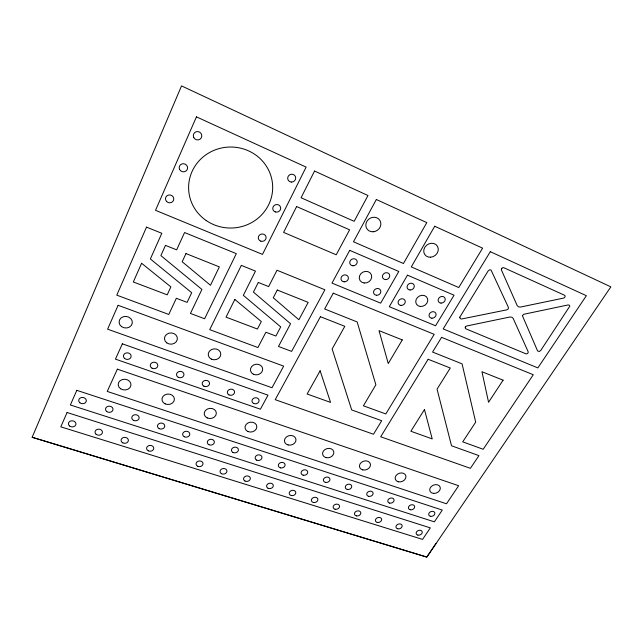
<?xml version="1.0" encoding="UTF-8"?>
<svg xmlns="http://www.w3.org/2000/svg" width="643" height="643" viewBox="0 0 643 643"><rect width="100%" height="100%" fill="white"/><g stroke="black" fill="none" stroke-linecap="round" stroke-linejoin="round"><path stroke-width="0.96" d="M32.15 437.28L181.519 85.897L610.85 286.866L426.799 557.103L32.15 437.28L426.783 557.055L435.97 543.576M465.323 327.142L465.701 326.564A1.72 1.431 -31.3 0 1 466.625 326.017L509.811 317.023L511.884 317.176L513.21 318.494L528.16 351.729A1.68 1.342 -32.7 0 1 525.837 353.787L465.886 328.822A1.72 1.431 -31.3 0 1 465.323 327.142L465.604 326.692M501.524 268.862L501.821 268.38A1.792 1.503 -37.6 0 1 503.871 267.745L564.53 295.241A1.752 1.407 -37.6 0 1 563.63 298.095L520.573 307.032L518.491 306.88L517.165 305.546L501.436 270.004A1.792 1.503 -37.6 0 1 501.452 269.007L501.821 268.38M459.793 317.184L460.275 318.655L461.586 319L506.845 309.838L508.283 308.905L508.396 307.394L491.035 270.012L489.644 269.803L488.133 270.928L459.793 317.184M522.389 315.641L537.572 350.933L539.284 351.52L540.723 350.491L569.851 306.1L569.176 305.112L568.195 304.943L523.772 314.266L522.389 315.641M146.516 227.124L116.777 295.145L168.779 314.451L176.343 298.28L187.121 302.371L191.702 292.71L150.366 258.968L161.811 233.296L146.516 227.124M196.445 116.865L155.518 210.317L262.489 254.395L306.116 167.108L196.445 116.865M67.081 412.509L60.804 426.839L422.572 539.405L430.32 527.879L67.081 412.509M76.798 390.333L70.368 404.994L434.379 521.843L442.28 510.076L76.798 390.333M118.103 305.296L107.598 329.176L271.997 387.745L283.659 366.132L118.103 305.296M141.605 263.26L133.326 281.98L167.212 294.824L170.877 286.891L141.605 263.26M165.468 245.385L160.871 255.601L201.918 289.43L190.432 313.438L204.611 318.759L236.311 253.639L184.565 232.541L176.656 249.854L165.468 245.385M122.355 343.828L115.451 359.14L260.415 409.205L267.994 395.164L122.355 343.828M117.356 369.162L107.244 391.426L446.499 503.79L458.636 485.73L117.356 369.162M185.972 253.567L182.186 261.765L210.494 285.275L219.351 266.893L185.972 253.567M241.326 265.39L209.706 329.65L257.915 347.558L265.897 332.238L275.895 336.032L280.718 326.893L243.335 295.338L255.464 271.105L241.326 265.39M234.832 299.445L226.039 317.136L257.433 329.039L261.307 321.532L234.832 299.445M258.301 282.454L253.43 292.099L290.556 323.734L278.475 346.464L291.633 351.399L324.9 289.768L277.004 270.237L268.645 286.593L258.301 282.454M296.616 206.556L283.579 232.388L336.225 254.781L349.607 229.816L296.616 206.556M314.54 171.046L301.061 197.755L354.164 221.313L367.981 195.52L314.54 171.046M277.278 290.025L273.275 297.773L298.891 319.756L308.182 302.371L277.278 290.025M376.34 199.507L353.465 241.784L403.458 263.509L426.815 222.623L376.34 199.507M349.72 250.352L331.989 283.097L380.672 303.15L398.789 271.45L349.72 250.352M320.423 316.702L275.22 399.681L373.495 434.242L381.709 420.715L351.705 409.945L332.142 348.956L344.809 326.331L320.423 316.702M333.243 293.168L324.635 308.97L357.154 321.95L375.874 384.787L363.399 405.813L385.824 413.947L434.194 334.336L333.243 293.168M320.126 370.802L307.137 393.998L330.558 402.405L320.126 370.802M434.716 226.24L411.295 266.909L458.764 287.534L482.604 248.174L434.716 226.24M407.461 275.172L389.288 306.703L435.56 325.768L454.062 295.209L407.461 275.172M402.277 339.906L388.259 363.544L379.016 330.623L402.277 339.906M490.312 251.694L443.18 328.903L537.845 367.909L586.368 295.692L490.312 251.694M428.15 359.268L380.696 436.774L470.403 468.321L478.931 455.63L451.523 445.784L437.055 389.128L450.285 368.013L428.15 359.268M441.572 337.342L432.562 352.059L462.076 363.85L475.683 422.146L462.719 441.845L483.198 449.28L533.28 374.74L441.572 337.342M424.468 409.543L410.869 431.244L432.217 438.912L424.468 409.543M503.107 380.174L488.567 402.269L481.953 371.726L503.107 380.174M397.76 528.819A3.175 2.403 -19 0 0 402.14 525.741A3.175 2.403 -19 0 0 397.245 524.64A3.175 2.403 -19 0 0 397.76 528.819M417.878 535.105A3.151 2.363 -20 0 0 422.242 532.058A3.151 2.363 -20 0 0 417.428 530.989A3.151 2.363 -20 0 0 417.878 535.105M106.593 411.391A3.762 3.102 2.3 0 0 112.895 410.13A3.762 3.102 2.3 0 0 108.337 406.239A3.762 3.102 2.3 0 0 106.593 411.391M133.543 420.361A3.697 3.054 0 0 0 139.161 417.821A3.697 3.054 0 0 0 133.696 415.073A3.697 3.054 0 0 0 133.543 420.361M159.183 428.64A3.641 3.006 -2.3 0 0 164.753 426.132A3.641 3.006 -2.3 0 0 159.408 423.432A3.641 3.006 -2.3 0 0 159.183 428.64M184.284 436.75A3.585 2.958 -4.5 0 0 189.814 434.266A3.585 2.958 -4.5 0 0 184.597 431.622A3.585 2.958 -4.5 0 0 184.284 436.75M232.975 452.471A3.496 2.853 -8.7 0 0 238.408 450.052A3.496 2.853 -8.7 0 0 233.433 447.504A3.496 2.853 -8.7 0 0 232.975 452.471M79.828 402.743A3.826 3.151 4.6 0 0 86.21 401.473A3.826 3.151 4.6 0 0 81.516 397.511A3.826 3.151 4.6 0 0 79.828 402.743M377.264 522.413A3.207 2.451 -18 0 0 381.661 519.295A3.207 2.451 -18 0 0 376.685 518.178A3.207 2.451 -18 0 0 377.264 522.413M291.319 495.56A3.336 2.636 -13 0 0 295.78 492.289A3.336 2.636 -13 0 0 290.435 491.075A3.336 2.636 -13 0 0 291.319 495.56M313.422 502.464A3.303 2.588 -14.4 0 0 317.867 499.233A3.303 2.588 -14.4 0 0 312.619 498.044A3.303 2.588 -14.4 0 0 313.422 502.464M347.236 489.411A3.303 2.604 -16.8 0 0 351.729 486.164A3.303 2.604 -16.8 0 0 346.545 484.943A3.303 2.604 -16.8 0 0 347.236 489.411M280.517 467.863A3.408 2.749 -12.4 0 0 285.058 464.487A3.408 2.749 -12.4 0 0 279.576 463.185A3.408 2.749 -12.4 0 0 280.517 467.863M325.43 482.371A3.336 2.652 -15.5 0 0 329.939 479.075A3.336 2.652 -15.5 0 0 324.651 477.829A3.336 2.652 -15.5 0 0 325.43 482.371M208.879 444.691A3.537 2.902 -6.7 0 0 214.36 442.239A3.537 2.902 -6.7 0 0 209.264 439.643A3.537 2.902 -6.7 0 0 208.879 444.691M69.548 425.971A3.786 3.062 4.2 0 0 75.858 424.701A3.786 3.062 4.2 0 0 71.188 420.868A3.786 3.062 4.2 0 0 69.548 425.971M96.096 434.274A3.721 3.022 2.1 0 0 102.325 433.012A3.721 3.022 2.1 0 0 97.792 429.243A3.721 3.022 2.1 0 0 96.096 434.274M122.845 442.882A3.657 2.974 0 0 0 128.391 440.383A3.657 2.974 0 0 0 122.95 437.73A3.657 2.974 0 0 0 122.845 442.882M256.589 460.099A3.448 2.805 -10.6 0 0 261.982 457.703A3.448 2.805 -10.6 0 0 257.112 455.204A3.448 2.805 -10.6 0 0 256.589 460.099M148.284 450.831A3.609 2.926 -2.1 0 0 153.781 448.356A3.609 2.926 -2.1 0 0 148.477 445.76A3.609 2.926 -2.1 0 0 148.284 450.831M197.626 466.247A3.504 2.829 -6.1 0 0 203.035 463.836A3.504 2.829 -6.1 0 0 197.964 461.328A3.504 2.829 -6.1 0 0 197.626 466.247M368.632 496.324A3.271 2.556 -18 0 0 373.109 493.109A3.271 2.556 -18 0 0 368.013 491.919A3.271 2.556 -18 0 0 368.632 496.324M389.626 503.099A3.239 2.508 -19.2 0 0 394.079 499.933A3.239 2.508 -19.2 0 0 389.071 498.759A3.239 2.508 -19.2 0 0 389.626 503.099M410.218 509.754A3.215 2.459 -20.2 0 0 414.663 506.62A3.215 2.459 -20.2 0 0 409.744 505.478A3.215 2.459 -20.2 0 0 410.218 509.754M268.01 488.246A3.376 2.685 -11.4 0 0 273.291 485.907A3.376 2.685 -11.4 0 0 268.557 483.536A3.376 2.685 -11.4 0 0 268.01 488.246M245.015 481.052A3.416 2.733 -9.8 0 0 250.336 478.697A3.416 2.733 -9.8 0 0 245.497 476.278A3.416 2.733 -9.8 0 0 245.015 481.052M356.383 515.887A3.239 2.5 -16.9 0 0 360.795 512.736A3.239 2.5 -16.9 0 0 355.732 511.595A3.239 2.5 -16.9 0 0 356.383 515.887M335.107 509.24A3.271 2.548 -15.7 0 0 339.536 506.049A3.271 2.548 -15.7 0 0 334.384 504.884A3.271 2.548 -15.7 0 0 335.107 509.24M303.191 475.185A3.376 2.701 -14 0 0 307.716 471.858A3.376 2.701 -14 0 0 302.339 470.58A3.376 2.701 -14 0 0 303.191 475.185M430.44 516.289A3.183 2.411 -21.1 0 0 434.861 513.186A3.183 2.411 -21.1 0 0 430.022 512.069A3.183 2.411 -21.1 0 0 430.44 516.289M221.554 473.722A3.456 2.781 -8 0 0 226.923 471.343A3.456 2.781 -8 0 0 221.972 468.876A3.456 2.781 -8 0 0 221.554 473.722M433.687 493.406A5.474 4.204 -21.9 0 0 440.142 487.089A5.474 4.204 -21.9 0 0 431.228 486.55A5.474 4.204 -21.9 0 0 433.687 493.406M398.29 481.768A5.554 4.348 -20.3 0 0 405.95 476.294A5.554 4.348 -20.3 0 0 397.414 474.204A5.554 4.348 -20.3 0 0 398.29 481.768M362.756 469.896A5.642 4.493 -18.3 0 0 370.464 464.31A5.642 4.493 -18.3 0 0 361.671 462.148A5.642 4.493 -18.3 0 0 362.756 469.896M326.057 457.639A5.731 4.638 -16 0 0 333.813 451.933A5.731 4.638 -16 0 0 324.747 449.698A5.731 4.638 -16 0 0 326.057 457.639M288.128 444.972A5.835 4.79 -13.2 0 0 295.933 439.145A5.835 4.79 -13.2 0 0 286.577 436.822A5.835 4.79 -13.2 0 0 288.128 444.972M247.86 431.509A5.956 4.935 -9.9 0 0 256.846 426.88A5.956 4.935 -9.9 0 0 248.061 422.909A5.956 4.935 -9.9 0 0 247.86 431.509M207.247 417.95A6.084 5.088 -6.2 0 0 216.345 413.224A6.084 5.088 -6.2 0 0 207.223 409.117A6.084 5.088 -6.2 0 0 207.247 417.95M165.195 403.9A6.229 5.24 -2.1 0 0 174.406 399.078A6.229 5.24 -2.1 0 0 164.938 394.834A6.229 5.24 -2.1 0 0 165.195 403.9M120.595 388.774A6.398 5.377 2.2 0 0 130.907 385.478A6.398 5.377 2.2 0 0 122.242 379.579A6.398 5.377 2.2 0 0 120.595 388.774M253.366 374.234A6.157 5.313 -10.4 0 0 262.69 369.371A6.157 5.313 -10.4 0 0 253.615 364.991A6.157 5.313 -10.4 0 0 253.366 374.234M121.575 326.636A6.647 5.795 5.7 0 0 132.281 323.22A6.647 5.795 5.7 0 0 123.295 316.742A6.647 5.795 5.7 0 0 121.575 326.636M211.362 359.14A6.301 5.482 -5.5 0 0 220.798 354.172A6.301 5.482 -5.5 0 0 211.37 349.639A6.301 5.482 -5.5 0 0 211.362 359.14M166.778 342.88A6.462 5.642 0 0 0 177.291 339.528A6.462 5.642 0 0 0 168.707 333.259A6.462 5.642 0 0 0 166.778 342.88M203.847 386.162A3.681 3.135 -5.2 0 0 209.538 383.59A3.681 3.135 -5.2 0 0 204.233 380.72A3.681 3.135 -5.2 0 0 203.847 386.162M228.932 394.858A3.625 3.078 -7.9 0 0 234.574 392.318A3.625 3.078 -7.9 0 0 229.39 389.505A3.625 3.078 -7.9 0 0 228.932 394.858M253.487 403.378A3.585 3.022 -10.3 0 0 259.081 400.862A3.585 3.022 -10.3 0 0 254.025 398.105A3.585 3.022 -10.3 0 0 253.487 403.378M124.525 358.376A3.858 3.295 3.4 0 0 131.003 357.106A3.858 3.295 3.4 0 0 126.374 352.911A3.858 3.295 3.4 0 0 124.525 358.376M152.061 368.198A3.794 3.247 0.5 0 0 157.848 365.562A3.794 3.247 0.5 0 0 152.27 362.58A3.794 3.247 0.5 0 0 152.061 368.198M178.232 377.28A3.729 3.191 -2.4 0 0 183.97 374.676A3.729 3.191 -2.4 0 0 178.529 371.75A3.729 3.191 -2.4 0 0 178.232 377.28M206.178 220.501A42.036 40.509 -1 0 0 272.479 191.421A42.036 40.509 -1 0 0 213.275 150.663A42.036 40.509 -1 0 0 206.178 220.501M291.263 182.065A4.051 3.898 -28.5 0 0 295.362 176.431A4.051 3.898 -28.5 0 0 288.442 175.925A4.051 3.898 -28.5 0 0 291.263 182.065M275.333 211.941A3.995 3.794 -18.3 0 0 280.645 207.601A3.995 3.794 -18.3 0 0 274.207 205.455A3.995 3.794 -18.3 0 0 275.333 211.941M260.833 241.173A3.938 3.689 -12.5 0 0 266.057 236.937A3.938 3.689 -12.5 0 0 259.676 234.896A3.938 3.689 -12.5 0 0 260.833 241.173M179.646 169.535A4.22 4.035 19.4 0 0 186.92 170.065A4.22 4.035 19.4 0 0 183.585 163.724A4.22 4.035 19.4 0 0 179.646 169.535M166.577 201.452A4.163 3.914 14.1 0 0 173.594 200.15A4.163 3.914 14.1 0 0 168.715 195.014A4.163 3.914 14.1 0 0 166.577 201.452M193.76 137.538A4.284 4.163 30.6 0 0 201.114 138.124A4.284 4.163 30.6 0 0 197.787 131.566A4.284 4.163 30.6 0 0 193.76 137.538M430.601 257.216A7.587 6.655 -35.7 0 0 437.513 246.341A7.587 6.655 -35.7 0 0 424.91 247.177A7.587 6.655 -35.7 0 0 430.601 257.216M373.165 231.785A7.748 7.057 -34.1 0 0 379.949 220.485A7.748 7.057 -34.1 0 0 366.904 221.288A7.748 7.057 -34.1 0 0 373.165 231.785M420.289 306.462A6.253 5.385 -30.4 0 0 427.571 298.657A6.253 5.385 -30.4 0 0 417.428 297.524A6.253 5.385 -30.4 0 0 420.289 306.462M441.002 303.094A3.697 3.159 -31.8 0 0 445.036 298.264A3.697 3.159 -31.8 0 0 438.984 297.974A3.697 3.159 -31.8 0 0 441.002 303.094M410.057 289.985A3.745 3.263 -30.7 0 0 414.092 285.058A3.745 3.263 -30.7 0 0 407.903 284.753A3.745 3.263 -30.7 0 0 410.057 289.985M401.079 305.417A3.705 3.215 -28.7 0 0 405.058 300.562A3.705 3.215 -28.7 0 0 398.909 300.273A3.705 3.215 -28.7 0 0 401.079 305.417M364.155 283A6.382 5.691 -27.3 0 0 371.429 274.907A6.382 5.691 -27.3 0 0 360.868 273.685A6.382 5.691 -27.3 0 0 364.155 283M385.519 279.592A3.778 3.344 -29.5 0 0 389.537 274.585A3.778 3.344 -29.5 0 0 383.244 274.256A3.778 3.344 -29.5 0 0 385.519 279.592M352.951 265.792A3.826 3.448 -27.3 0 0 356.953 260.68A3.826 3.448 -27.3 0 0 350.523 260.327A3.826 3.448 -27.3 0 0 352.951 265.792M344.182 281.819A3.786 3.4 -24.7 0 0 348.136 276.779A3.786 3.4 -24.7 0 0 341.746 276.45A3.786 3.4 -24.7 0 0 344.182 281.819M376.621 295.274A3.737 3.295 -27.2 0 0 380.592 290.339A3.737 3.295 -27.2 0 0 374.339 290.033A3.737 3.295 -27.2 0 0 376.621 295.274M431.911 318.205A3.665 3.119 -30.1 0 0 435.898 313.446A3.665 3.119 -30.1 0 0 429.878 313.181A3.665 3.119 -30.1 0 0 431.911 318.205"/></g></svg>
